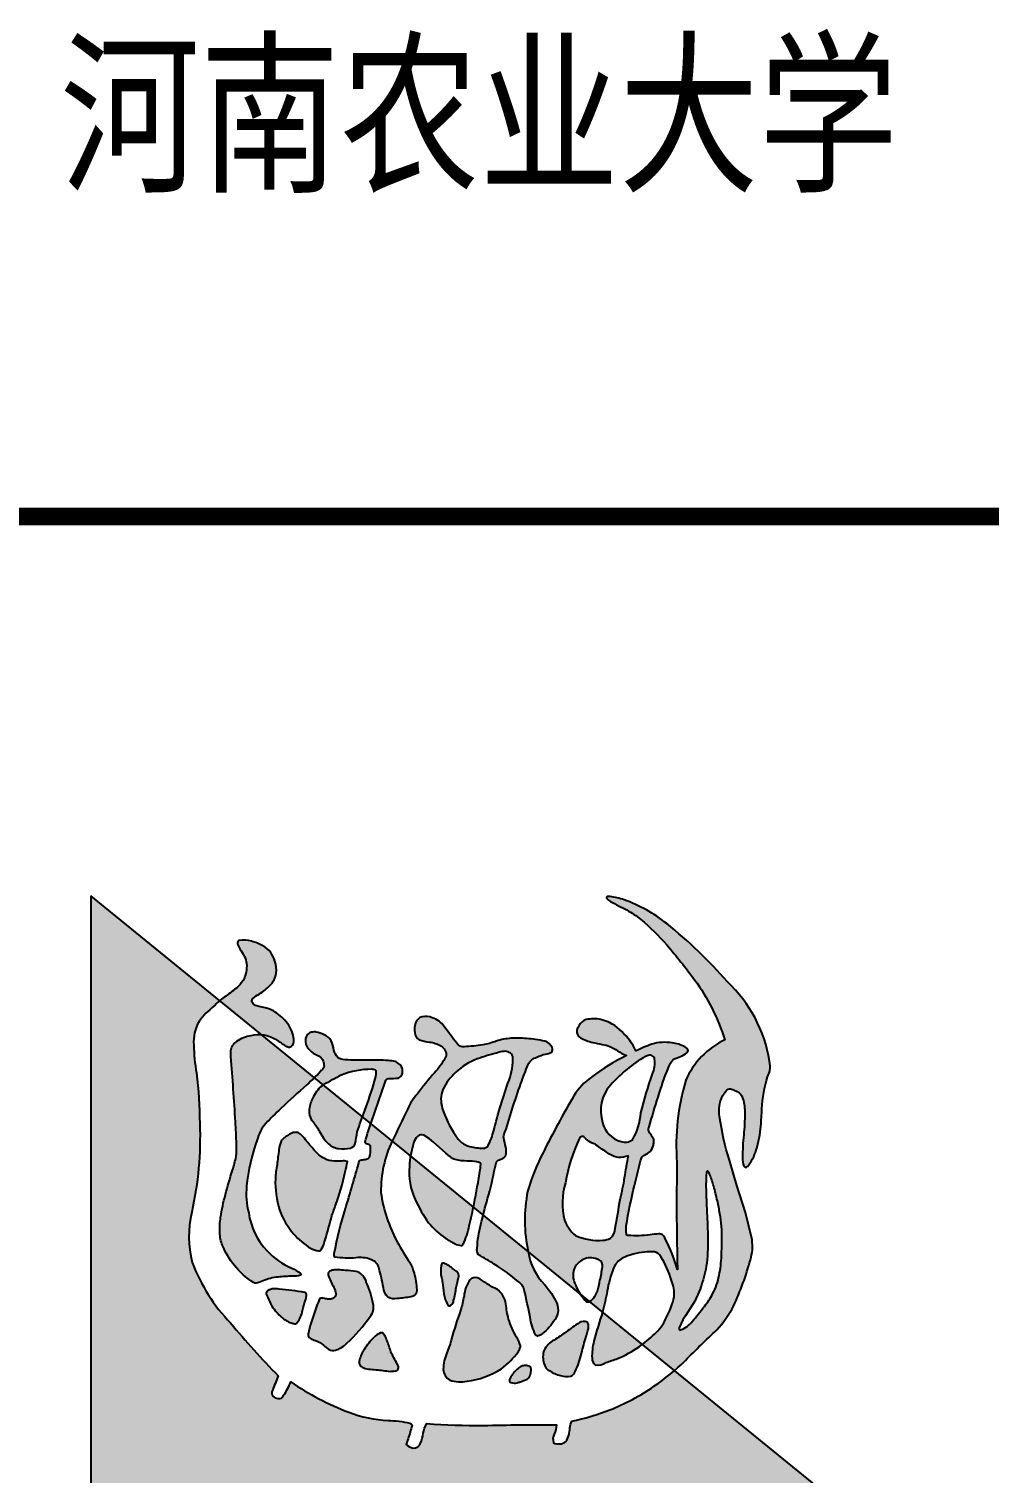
# Model space of a CAD drawing. Extents: x -336391 to 664021, y -458009 to -178412.
# Drawn here: x 33776 to 37042, y -422861 to -417951 of the extents above; entities that cross this region are included whole.
import ezdxf
from ezdxf.enums import TextEntityAlignment as Align

# ---------------------------------------------------------------- set-up
doc = ezdxf.new("R2010")
doc.units = 0
doc.header["$LTSCALE"] = 1000
doc.header["$MEASUREMENT"] = 0
doc.layers.get('0').update_dxf_attribs({"linetype": 'CONTINUOUS'})
doc.layers.add('A-墙线', color=7, linetype='CONTINUOUS')
doc.layers.add('图框', color=7, linetype='CONTINUOUS')
doc.styles.add('TKZ1_tjhts.shx', font='tjromant.shx', dxfattribs={"bigfont": 'tjhts.shx'})

# ---------------------------------------------------------------- blocks, each defined once
blk = doc.blocks.new('TJAD_TK_LOGO')
for points in [[(0.3088, 0.2387, -0.055111), (0.2978, 0.218, -0.399817), (0.2889, 0.2131, -0.15154), (0.2813, 0.2164, -0.301448), (0.2805, 0.2256, 0.010306), (0.2893, 0.248, -0.01851), (0.2158, 0.3296, -0.103184), (0.1567, 0.4231, -0.120959), (0.1559, 0.5005, 0.063512), (0.1683, 0.6375, 0.024265), (0.1633, 0.7157, -0.039016), (0.1589, 0.7586, -0.148803), (0.1672, 0.7952, -0.063522), (0.1899, 0.8185, -0.021561), (0.1991, 0.8269), (0, 0.9887), (0, 0.0136), (1.2, 0.0136), (0.9015, 0.2562, -0.02734), (0.8698, 0.2318, -0.056811), (0.8015, 0.1955, -0.043653), (0.7428, 0.1781, 0.070224), (0.7398, 0.1676, -0.155586), (0.7336, 0.1464, -0.268078), (0.7145, 0.1445, 0.046034), (0.7138, 0.1514, -0.10837), (0.7157, 0.158, 0.067272), (0.7193, 0.1723, 0.007869), (0.606, 0.1714, -0.018474), (0.519, 0.1742, 0.089356), (0.5135, 0.1595, -0.084297), (0.509, 0.1441, -0.378712), (0.4979, 0.1366, -0.129516), (0.4872, 0.1418, 0.010082), (0.4893, 0.1483, -0.06366), (0.4927, 0.1585, -0.047427), (0.496, 0.17, 0.412458), (0.4928, 0.175, 0.04646), (0.4591, 0.1791, -0.083304), (0.3984, 0.1918, -0.056916)], [(0.2775, 0.8514, 0.150805), (0.2864, 0.8696, 0.118181), (0.2844, 0.888, 0.061251), (0.2779, 0.9015, 0.110829), (0.2658, 0.9118, 0.065976), (0.2483, 0.9188, 0.129921), (0.2287, 0.9197, 0.40681), (0.2264, 0.9157, 0.07663), (0.2303, 0.907, -0.019502), (0.2369, 0.8958, -0.085799), (0.2406, 0.8843, -0.150999), (0.2351, 0.8585, -0.086307), (0.2248, 0.8465, -0.019332), (0.2062, 0.8326, 0.015742), (0.1991, 0.8269), (0.2636, 0.7745, -0.014783), (0.2672, 0.7742, -0.092021), (0.2852, 0.7675, -0.021612), (0.2992, 0.7583, 0.020501), (0.3016, 0.7569, -0.138406), (0.302, 0.7565, -0.004327), (0.3042, 0.7558, 0.041521), (0.3068, 0.7553, 0.017006), (0.3094, 0.7562, 0.175362), (0.3127, 0.7602, 0.115175), (0.3133, 0.7703, 0.133458), (0.3016, 0.7947, 0.090138), (0.282, 0.8113, 0.068529), (0.2674, 0.8165, -0.013934), (0.2566, 0.8189, -0.201719), (0.2496, 0.8239, -0.378426), (0.2504, 0.8307, -0.084166), (0.2598, 0.8373, 0.070184)], [(0.2636, 0.7745, 0.064867), (0.2476, 0.7736, 0.116531), (0.2256, 0.7646, 0.208218), (0.2161, 0.7503, 0.02194), (0.2164, 0.7413, -0.003556), (0.2234, 0.6402, -0.008585), (0.2249, 0.6059, -0.036626), (0.2244, 0.5869, -0.030322), (0.2188, 0.5654, 0.008639), (0.2079, 0.5277, 0.029199), (0.2005, 0.4927, 0.047639), (0.1991, 0.4689, 0.083135), (0.2032, 0.4501, 0.077424), (0.2218, 0.4185, 0.095524), (0.2514, 0.392, 0.133345), (0.2555, 0.391, 0.037671), (0.266, 0.3945, -0.074764), (0.2892, 0.4005, -0.017227), (0.3115, 0.4018, 0.103318), (0.3238, 0.4034, 0.529251), (0.3243, 0.406, 0.058891), (0.3103, 0.4144, -0.106556), (0.2722, 0.4408, -0.157893), (0.2439, 0.4997, -0.090292), (0.2406, 0.5406, -0.061166), (0.2567, 0.6121, -0.11155), (0.2702, 0.6374, -0.016825), (0.2934, 0.6606, -0.002917), (0.3335, 0.6973, 0.013927), (0.3452, 0.7082)], [(0.4736, 0.7314, 0.018572), (0.4732, 0.7314), (0.4732, 0.7318, 0.06936), (0.4703, 0.733, 0.047212), (0.46, 0.7347, 0.024282), (0.4431, 0.7352, -0.000753), (0.4115, 0.7353, -0.013374), (0.3921, 0.7358, -0.164458), (0.3817, 0.7396, -0.15617), (0.3755, 0.7508, 0.064833), (0.3714, 0.765, 0.17195), (0.3603, 0.7744, 0.077232), (0.3482, 0.7786, 0.099365), (0.3407, 0.7784, 0.128164), (0.3354, 0.7756, 0.199677), (0.3314, 0.766, 0.156287), (0.3348, 0.7545, 0.086381), (0.3434, 0.7463, 0.029794), (0.3514, 0.742, -0.218512), (0.3587, 0.7337, -0.050196), (0.3602, 0.726, -0.223734), (0.3564, 0.7197, -0.013892), (0.3452, 0.7082), (0.3589, 0.6971, -0.00619), (0.3868, 0.7123, -0.093205), (0.4339, 0.7212, -0.103421), (0.4394, 0.72, -0.384925), (0.4409, 0.717, -0.045853), (0.4384, 0.7029, -0.014561), (0.4233, 0.6576, 0.006316), (0.4195, 0.6478), (0.4323, 0.6374, -0.003465), (0.4348, 0.6445, -0.002724), (0.4557, 0.7043, -0.338072), (0.4611, 0.707, 0.005218), (0.4734, 0.7074, 0.309415), (0.4756, 0.7082, 0.132077), (0.4786, 0.7099, 0.147744), (0.4814, 0.7154, 0.135646), (0.4808, 0.7231, 0.18433)], [(0.7559, 0.3745, 0.010654), (0.7583, 0.3709, 0.091005), (0.7649, 0.363, 0.311976), (0.7704, 0.3627)]]:
    blk.add_hatch(color=256).paths.add_polyline_path(points)
h = blk.add_hatch(color=256)
h.paths.add_polyline_path([(0.9815, 0.6879, -0.266995), (0.9881, 0.6909, -0.078548), (0.9944, 0.6887, -0.061401), (1.0014, 0.6847, -0.140506), (1.0072, 0.6756, -0.075077), (1.01, 0.6533, -0.023792), (1.0084, 0.6201, 0.028581), (1.0066, 0.5847, 0.083513), (1.0086, 0.5717, 0.556873), (1.0142, 0.5709, 0.099876), (1.0276, 0.5963, 0.058859), (1.0349, 0.6333, 0.00868), (1.0364, 0.6602, -0.055868), (1.0453, 0.7097, 0.012909), (1.0489, 0.7191, 0.07627), (1.0482, 0.7339, 0.168287), (0.9831, 0.856, 0.045812), (0.8895, 0.9461, 0.082299), (0.8236, 0.9829, 0.045024), (0.8019, 0.9879, 0.184323), (0.7964, 0.9871, 0.401214), (0.7969, 0.9849, 0.073894), (0.8027, 0.9803, 0.009968), (0.8278, 0.9671, -0.045085), (0.8493, 0.9526, -0.042435), (0.8895, 0.9133, -0.014659), (0.9326, 0.8595, -0.075958), (0.9793, 0.7665, 0.183281), (0.9189, 0.7042, 0.093166), (0.9053, 0.5774, 0.002645), (0.9049, 0.5388), (0.9501, 0.5388, -0.021718), (0.9509, 0.5614, -0.060902), (0.9515, 0.5634, -0.750169), (0.9534, 0.5633, -0.062141), (0.956, 0.5585, -0.02804), (0.962, 0.5406, -0.001207), (0.9625, 0.5388), (0.9987, 0.5388), (0.9978, 0.5418), (0.9864, 0.5809, -0.042759), (0.9711, 0.6483, -0.166183), (0.9757, 0.68, -0.02967)])
h.paths.add_polyline_path([(0.9205, 0.7467, 0.337691), (0.9223, 0.7504, 0.234051), (0.9175, 0.7558, 0.085029), (0.898, 0.762, 0.109404), (0.8666, 0.76, 0.027051), (0.8419, 0.7495, 0.096966), (0.8201, 0.7794, 0.147389), (0.7879, 0.798, 0.110178), (0.7649, 0.7978, 0.193659), (0.7543, 0.7891, 0.105864), (0.7507, 0.7813, 0.322715), (0.7561, 0.77, 0.090222), (0.7753, 0.7627, 0.021428), (0.79, 0.7597, -0.062248), (0.8018, 0.7563, -0.0489), (0.8136, 0.7497, 0.061445), (0.8276, 0.7426, 0.045204), (0.7732, 0.709, 0.105153), (0.7461, 0.6801, 0.017534), (0.699, 0.5933, 0.04727), (0.6765, 0.5388), (0.7311, 0.5388, -0.016538), (0.7329, 0.5457, -0.06987), (0.7549, 0.6147, -0.55525), (0.7623, 0.616, 0.087068), (0.7725, 0.608, 0.000587), (0.779, 0.6054, 0.051645), (0.7807, 0.6041, 0.002312), (0.7982, 0.5921, 0.1078), (0.8147, 0.5849, 0.06971), (0.8302, 0.5876, -0.002349), (0.8243, 0.554, -0.014725), (0.8217, 0.5388), (0.8389, 0.5388, -0.003665), (0.8417, 0.5498, -0.003176), (0.8503, 0.5842, -0.214328), (0.8554, 0.5888, 0.079005), (0.8638, 0.5943, 0.136284), (0.8689, 0.6041, 0.042038), (0.8698, 0.6101, 0.121208), (0.8685, 0.6149, 0.033156), (0.8637, 0.6221, -0.089896), (0.8614, 0.627, -0.153361), (0.8622, 0.6323, -0.00558), (0.8761, 0.6782, -0.02004), (0.8922, 0.7241, -0.10938), (0.8997, 0.7368, 0.024126), (0.911, 0.7409, 0.094696)])
h.paths.add_polyline_path([(0.8709, 0.7365, -0.143663), (0.8674, 0.7141, 0.018808), (0.8493, 0.6538, -0.117601), (0.8367, 0.6124, -0.229986), (0.8191, 0.6095, -0.2857), (0.7904, 0.6393, -0.267121), (0.8025, 0.6968, -0.053371), (0.8316, 0.7238, -0.07094), (0.8606, 0.7426, -0.49062)], flags=16)
h = blk.add_hatch(color=256)
h.paths.add_polyline_path([(0.7123, 0.7547, 0.083086), (0.7078, 0.7611, 0.127732), (0.7011, 0.7644, 0.060999), (0.6727, 0.7685, 0.050289), (0.6488, 0.769, 0.061315), (0.6263, 0.7647, -0.058239), (0.6053, 0.759, -0.023274), (0.5769, 0.7559, -0.318074), (0.5654, 0.7615, -0.012807), (0.5459, 0.787, 0.176594), (0.5273, 0.8007, 0.141446), (0.5118, 0.8023, 0.254042), (0.5015, 0.7926, 0.094349), (0.5002, 0.7774, 0.272202), (0.5073, 0.7669, 0.06938), (0.523, 0.7632, -0.099001), (0.5405, 0.7575, -0.173209), (0.5486, 0.7467, -0.244282), (0.547, 0.7377, -0.042049), (0.5309, 0.7159, 0.019533), (0.5043, 0.6835, 0.074328), (0.4889, 0.6592, -0.003717), (0.4656, 0.6104), (0.4938, 0.5874, -0.03259), (0.4985, 0.6073, -0.114709), (0.5043, 0.6174), (0.5072, 0.6195), (0.5091, 0.6202), (0.5118, 0.6201), (0.5142, 0.6193), (0.5231, 0.6138), (0.5294, 0.6085), (0.5482, 0.5915), (0.5545, 0.5865), (0.5549, 0.5865, 0.137325), (0.5628, 0.5817, 0.052206), (0.5812, 0.5795, -0.039081), (0.5963, 0.5784, -0.061234), (0.5998, 0.5775, -0.389955), (0.6022, 0.5741, -0.015439), (0.6014, 0.5665, -0.009793), (0.5919, 0.5135, -0.001555), (0.5909, 0.5086), (0.6061, 0.4962, -0.005675), (0.6129, 0.5218, 0.021764), (0.6244, 0.5699, -0.037231), (0.6265, 0.5785, -0.166808), (0.6296, 0.5808, 0.014415), (0.6366, 0.5837, 0.232872), (0.6415, 0.5909, 0.087887), (0.641, 0.6009, 0.002273), (0.6378, 0.6149, -0.178357), (0.6381, 0.6188, -0.001216), (0.6509, 0.6596, -0.011476), (0.6643, 0.6991, -0.017032), (0.6756, 0.7288, -0.192629), (0.6888, 0.7399, -0.05264), (0.7021, 0.7447, 0.121865), (0.7115, 0.7475, 0.384919)])
h.paths.add_polyline_path([(0.5967, 0.7372, -0.021509), (0.6281, 0.7468, -0.053885), (0.6378, 0.7487, -0.363115), (0.652, 0.7407, -0.093078), (0.646, 0.7046, 0.023125), (0.6222, 0.6265, -0.067346), (0.6135, 0.6034, -0.278742), (0.6057, 0.5995, -0.067064), (0.5855, 0.6021, -0.223721), (0.5632, 0.6194, -0.070697), (0.543, 0.6609, -0.171192), (0.5437, 0.69, -0.090372), (0.5638, 0.7166, -0.097027)], flags=16)
h = blk.add_hatch(color=256)
h.paths.add_polyline_path([(0.4195, 0.6478), (0.3589, 0.6971, 0.122439), (0.3441, 0.6794, 0.077208), (0.3376, 0.6622, 0.221374), (0.3431, 0.6401, -0.044103), (0.3534, 0.6251, 0.092474), (0.3673, 0.6059, 0.149827), (0.383, 0.5987, 0.078107), (0.4006, 0.5996, 0.300992), (0.4085, 0.6066, 0.003448), (0.4116, 0.6244, -0.014936)])
h.paths.add_polyline_path([(0.4481, 0.5312, -0.118411), (0.4656, 0.6104), (0.4323, 0.6374, 0.013731), (0.4236, 0.6091, 0.354128), (0.4255, 0.6066, 0.149403), (0.4255, 0.6062, -0.033756), (0.429, 0.6051, -0.301225), (0.4322, 0.6016, -0.067966), (0.4306, 0.5853, -0.155357), (0.4255, 0.5826, -0.0383), (0.4175, 0.5813, 0.394404), (0.4141, 0.5771, -0.002997), (0.3933, 0.5061, 0.027314), (0.3759, 0.4366, 0.262389), (0.3769, 0.4312, 0.054171), (0.4093, 0.4301, -0.120269), (0.4322, 0.4278, -0.238212), (0.445, 0.4145, -0.030328), (0.4518, 0.3843, 0.177342), (0.4589, 0.3692, 0.189169), (0.4732, 0.3674, 0.024901), (0.4941, 0.3699, 0.43233), (0.5035, 0.3812, 0.054023), (0.4992, 0.4064, 0.072563), (0.4928, 0.4227, -0.024272), (0.4732, 0.4551, -0.09052)])
h.paths.add_polyline_path([(0.5909, 0.5086), (0.4938, 0.5874, 0.02545), (0.492, 0.5716, 0.128799), (0.5009, 0.5201, 0.044216), (0.5216, 0.4843, 0.076323), (0.548, 0.4604, 0.034366), (0.5624, 0.4519, 0.076032), (0.5722, 0.4489, 0.341488), (0.575, 0.4509, 0.069217), (0.5844, 0.4795, 0.009229)])
h.paths.add_polyline_path([(0.6061, 0.4962, 0.003269), (0.6024, 0.4814, 0.051211), (0.5967, 0.4451, 0.204101), (0.5987, 0.435, -0.011598), (0.6232, 0.4203, -0.044991), (0.6598, 0.3936, -0.200983), (0.6695, 0.3801, -0.006426), (0.6785, 0.3385, 0.079721), (0.6871, 0.3112, 0.326464), (0.6907, 0.3094, 0.087838), (0.6948, 0.3111, 0.087656), (0.7146, 0.3317, 0.286319), (0.7196, 0.3603, 0.076349), (0.7011, 0.3885, -0.160397), (0.6755, 0.4398), (0.6755, 0.4398)])
h.paths.add_polyline_path([(0.8517, 0.2966), (0.7903, 0.3465, 0.007087), (0.7769, 0.3013, 0.070922), (0.7741, 0.2754, 0.248353), (0.779, 0.265, 0.199635), (0.7954, 0.2684, -0.006886), (0.8134, 0.2746, 0.05678), (0.8467, 0.293, 0.006803)])
h = blk.add_hatch(color=256)
h.paths.add_polyline_path([(0.393, 0.5629, -0.011586), (0.3965, 0.5787, 0.253288), (0.3961, 0.5791, 0.095247), (0.3878, 0.5795, -0.0106), (0.3763, 0.5795, -0.133876), (0.3608, 0.5833, -0.082431), (0.3451, 0.5964, -0.01622), (0.3317, 0.6124, 0.042319), (0.324, 0.621, 0.140851), (0.3172, 0.6238, 0.145933), (0.3085, 0.6218, 0.038492), (0.302, 0.6178), (0.3016, 0.6178, 0.000616), (0.3, 0.6162, 0.032553), (0.2979, 0.6148, 0.095329), (0.2942, 0.6103, 0.096767), (0.2905, 0.5971, -0.001525), (0.2876, 0.5737, 0.034244), (0.285, 0.5522, 0.085899), (0.2916, 0.5041, 0.097395), (0.3137, 0.4669, 0.083463), (0.3395, 0.445, 0.098864), (0.3517, 0.4407, 0.30663), (0.3559, 0.443, 0.075685), (0.3606, 0.4535, 0.009946), (0.371, 0.4905, -0.023424), (0.3776, 0.5099, 0.034776)])
h.paths.add_polyline_path([(0.3331, 0.3723, 0.321528), (0.3303, 0.3767, 0.021484), (0.2909, 0.382, 0.022843), (0.2815, 0.3822, 0.102534), (0.2763, 0.381, 0.130045), (0.2718, 0.3783, 0.267367), (0.2712, 0.3737, -0.005872), (0.2757, 0.3643, 0.058515), (0.2798, 0.3554, 0.081344), (0.2949, 0.3383, 0.099387), (0.3095, 0.3298, 0.035917), (0.3152, 0.3284, 0.245908), (0.3185, 0.3297, 0.105203), (0.327, 0.3486, -0.034055), (0.3316, 0.3653, 0.056891)])
h.paths.add_polyline_path([(0.4315, 0.3396, 0.245812), (0.436, 0.3593, 0.065072), (0.4255, 0.3925, 0.134826), (0.4253, 0.3934, -0.114996), (0.4251, 0.3945, 0.061748), (0.4182, 0.4045, 0.16919), (0.4099, 0.4088, 0.009694), (0.3932, 0.4108, 0.017654), (0.3823, 0.4116, 0.044621), (0.3745, 0.4112, 0.15913), (0.3675, 0.4082, 0.263058), (0.3666, 0.4036, 0.037983), (0.3754, 0.3845, -0.091013), (0.3784, 0.3745, -0.183458), (0.3763, 0.3696, -0.186991), (0.3705, 0.3666, -0.076588), (0.3638, 0.3668, 0.012233), (0.357, 0.368, 0.175338), (0.3532, 0.367, 0.023216), (0.3404, 0.3302, 0.04069), (0.3358, 0.3123, 0.28537), (0.3389, 0.3059, 0.048651), (0.3472, 0.3023, -0.083296), (0.3595, 0.2951, 0.044689), (0.3674, 0.2887, 0.196761), (0.3781, 0.2876, 0.127879), (0.3954, 0.2982, 0.050671)])
h.paths.add_polyline_path([(0.4633, 0.2851, 0.013244), (0.4608, 0.2933, 0.042352), (0.4538, 0.3106, 0.086452), (0.451, 0.3142, 0.181931), (0.4475, 0.3144, 0.105167), (0.437, 0.3071, 0.063777), (0.4225, 0.2892, 0.079039), (0.415, 0.2726, 0.295118), (0.4173, 0.2626, 0.12746), (0.4262, 0.259, 0.051219), (0.4378, 0.2577, -0.006938), (0.4592, 0.2552, 0.101871), (0.4716, 0.2561, 0.282022), (0.4753, 0.2604, 0.127329), (0.4734, 0.2662), (0.4732, 0.2662, -0.004335)])
h.paths.add_polyline_path([(0.6577, 0.3076, -0.058552), (0.6453, 0.3355, -0.043685), (0.6412, 0.3591, 0.088622), (0.6365, 0.3722, 0.151789), (0.6215, 0.3846, -0.046532), (0.6062, 0.3942, 0.04555), (0.5995, 0.3981, 0.043142), (0.5967, 0.3991), (0.5966, 0.3994, 0.251715), (0.5858, 0.3963, 0.137334), (0.5764, 0.371, -0.022108), (0.5712, 0.349, 0.025269), (0.5573, 0.3052, -0.028381), (0.5499, 0.2836, 0.095667), (0.5444, 0.258, 0.266705), (0.5545, 0.2414, 0.133638), (0.5811, 0.2399, 0.117773), (0.6341, 0.259, 0.081266), (0.6603, 0.2854, 0.080524), (0.6632, 0.2917), (0.6632, 0.292), (0.6636, 0.2924), (0.6636, 0.2952), (0.6632, 0.2952, 0.059624)])
h.paths.add_polyline_path([(0.5675, 0.4064, 0.121011), (0.5636, 0.4099, 0.051248), (0.5498, 0.4198, 0.077555), (0.5447, 0.4219, 0.238499), (0.5422, 0.4212, 0.167798), (0.5412, 0.4181, 0.09655), (0.5414, 0.3999, -0.014406), (0.5433, 0.3923, -0.00033), (0.5454, 0.375, 0.1059), (0.5513, 0.3573, 0.313865), (0.5557, 0.3565, 0.231713), (0.5604, 0.3643, 0.026659), (0.5643, 0.3846, -0.007425), (0.5681, 0.3998, 0.16995)])
h.paths.add_polyline_path([(0.6788, 0.2495, 0.082015), (0.6802, 0.2581, 0.360369), (0.6746, 0.2636, 0.094324), (0.6683, 0.2635, 0.109868), (0.6658, 0.2629, -0.017853), (0.6636, 0.2619), (0.6632, 0.2619, 0.095638), (0.6515, 0.2506, 0.069381), (0.6467, 0.2423, 0.391778), (0.6489, 0.2376, 0.16265), (0.6584, 0.2374, 0.029698), (0.6632, 0.2387), (0.6636, 0.2387, 0.027865), (0.6738, 0.2427, 0.232972)])
h.paths.add_polyline_path([(0.7651, 0.3086, -0.00792), (0.7663, 0.3122, -0.04061), (0.7673, 0.3161, 0.057732), (0.7686, 0.323, 0.231089), (0.7664, 0.3309, 0.223752), (0.7548, 0.3302, 0.032861), (0.7336, 0.3152, -0.012035), (0.7156, 0.3033, 0.160241), (0.7001, 0.2874, 0.160304), (0.6998, 0.2673, 0.221951), (0.7087, 0.2557, 0.080228), (0.7255, 0.2484, 0.124433), (0.7414, 0.2473, 0.177577), (0.7482, 0.2548, 0.06059), (0.7578, 0.2826, -0.013372)])
h = blk.add_hatch(color=256)
h.paths.add_polyline_path([(0.9516, 0.4998, -0.00262), (0.9505, 0.5265, -0.01182), (0.9501, 0.5388), (0.9049, 0.5388, 0.006126), (0.9053, 0.4493, 0.002492), (0.906, 0.4122, 0.048247), (0.8873, 0.4597, 0.065909), (0.8831, 0.4654, 0.224936), (0.8775, 0.467, 0.038284), (0.8638, 0.4659, -0.06616), (0.83, 0.4648, -0.485088), (0.8272, 0.4672, -0.101913), (0.8282, 0.4872, -0.016956), (0.8389, 0.5388), (0.8217, 0.5388, -0.017973), (0.8174, 0.5204, -0.010562), (0.8098, 0.4759, -0.208845), (0.8025, 0.4605, -0.11949), (0.791, 0.4574, -0.131776), (0.7484, 0.4648, -0.127624), (0.7317, 0.4882, -0.118385), (0.7311, 0.5388), (0.6765, 0.5388, 0.005191), (0.6747, 0.5326, 0.105733), (0.6755, 0.4398), (0.7181, 0.4052), (0.7448, 0.4052, -0.078177), (0.7468, 0.4144, -0.129583), (0.7582, 0.4264, -0.224047), (0.779, 0.4292, -0.071036), (0.7797, 0.4292, 0.101063), (0.781, 0.4285, -0.019588), (0.7826, 0.4281, -0.023828), (0.7843, 0.4274, -0.322257), (0.7901, 0.4162, -0.013384), (0.7884, 0.4052), (0.8042, 0.4052, -0.014271), (0.8075, 0.414, -0.194353), (0.8209, 0.4295, -0.094044), (0.855, 0.4388, -0.035175), (0.8707, 0.4396, -0.177154), (0.8802, 0.4322, -0.054292), (0.8934, 0.4052), (0.9481, 0.4052, 0.016129), (0.9506, 0.4167, 0.043741), (0.9529, 0.4602, 0.012835)])
h.paths.add_polyline_path([(1.0212, 0.4578), (1.011, 0.5001), (0.9987, 0.5388), (0.9625, 0.5388, -0.013434), (0.9677, 0.518, -0.01242), (0.9716, 0.4981, -0.017255), (0.9742, 0.4791, -0.024091), (0.974, 0.4334, -0.03797), (0.9709, 0.4052), (1.0122, 0.4052, 0.01383), (1.0187, 0.4273, 0.116879)])
h.paths.add_polyline_path([(0.9667, 0.319, 0.068823), (0.9925, 0.3556, 0.031999), (1.0122, 0.4052), (0.9709, 0.4052, -0.002893), (0.9705, 0.403, -0.072675), (0.9603, 0.3746, -0.038888), (0.9477, 0.3552, -0.02059), (0.9288, 0.3321, -0.114728), (0.9232, 0.3261, -0.052839), (0.9136, 0.3198), (0.911, 0.3189), (0.9088, 0.319), (0.9087, 0.322), (0.9144, 0.3343), (0.9184, 0.3407), (0.9328, 0.3631), (0.9415, 0.3829), (0.9415, 0.384, 0.030329), (0.9481, 0.4052), (0.8934, 0.4052, -0.019139), (0.8966, 0.395, -0.131139), (0.901, 0.3705, -0.068706), (0.8883, 0.3366, -0.106182), (0.8705, 0.3122, -0.027075), (0.8517, 0.2966), (0.9015, 0.2562, 0.015633), (0.9183, 0.2717, -0.009266)])
h = blk.add_hatch(color=256)
h.paths.add_polyline_path([(0.7975, 0.3787, -0.041396), (0.8042, 0.4052), (0.7884, 0.4052, -0.011453), (0.7864, 0.3958, -0.01007), (0.7826, 0.3786, -0.034546), (0.7785, 0.3708, -0.087737), (0.7704, 0.3627), (0.7903, 0.3465), (0.7903, 0.3465, 0.020125)])
h.paths.add_polyline_path([(0.7448, 0.4052), (0.7181, 0.4052), (0.7559, 0.3745, -0.051476), (0.7466, 0.3933, -0.099669)])
blk.add_lwpolyline([(0, 0.9887), (0, 0.0136), (1.2, 0.0136)], close=True)
blk.add_lwpolyline([(1.0482, 0.7339, 0.168287), (0.9831, 0.856, 0.045812), (0.8895, 0.9461, 0.082299), (0.8236, 0.9829, 0.045024), (0.8019, 0.9879, 0.184323), (0.7964, 0.9871, 0.401214), (0.7969, 0.9849, 0.073894), (0.8027, 0.9803, 0.009968), (0.8278, 0.9671, -0.045085), (0.8493, 0.9526, -0.042435), (0.8895, 0.9133, -0.014659), (0.9326, 0.8595, -0.075958), (0.9793, 0.7665, 0.183281), (0.9189, 0.7042, 0.093166), (0.9053, 0.5774, 0.00877), (0.9053, 0.4493, 0.002492), (0.906, 0.4122, 0.048247), (0.8873, 0.4597, 0.065909), (0.8831, 0.4654, 0.224936), (0.8775, 0.467, 0.038284), (0.8638, 0.4659, -0.06616), (0.83, 0.4648, -0.485088), (0.8272, 0.4672, -0.101913), (0.8282, 0.4872, -0.020622), (0.8417, 0.5498, -0.003176), (0.8503, 0.5842, -0.214328), (0.8554, 0.5888, 0.079005), (0.8638, 0.5943, 0.136284), (0.8689, 0.6041, 0.042038), (0.8698, 0.6101, 0.13569), (0.8682, 0.6154, 0.030912), (0.8637, 0.6221, -0.089896), (0.8614, 0.627, -0.153361), (0.8622, 0.6323, -0.00558), (0.8761, 0.6782, -0.02004), (0.8922, 0.7241, -0.10938), (0.8997, 0.7368, 0.024126), (0.911, 0.7409, 0.094696), (0.9205, 0.7467, 0.397569), (0.9221, 0.751, 0.211166), (0.9175, 0.7558, 0.085029), (0.898, 0.762, 0.109404), (0.8666, 0.76, 0.027051), (0.8419, 0.7495, 0.096966), (0.8201, 0.7794, 0.147389), (0.7879, 0.798, 0.110178), (0.7649, 0.7978, 0.193659), (0.7543, 0.7891, 0.105864), (0.7507, 0.7813, 0.322715), (0.7561, 0.77, 0.090222), (0.7753, 0.7627, 0.021428), (0.79, 0.7597, -0.062248), (0.8018, 0.7563, -0.0489), (0.8136, 0.7497, 0.061445), (0.8276, 0.7426, 0.045204), (0.7732, 0.709, 0.105153), (0.7461, 0.6801, 0.017534), (0.699, 0.5933, 0.052474), (0.6747, 0.5326, 0.105733), (0.6755, 0.4398, 0.160397), (0.7011, 0.3885, -0.076349), (0.7196, 0.3603, -0.286319), (0.7146, 0.3317, -0.087656), (0.6948, 0.3111, -0.08033), (0.6911, 0.3095, -0.368951), (0.687, 0.3114, -0.079318), (0.6785, 0.3385, 0.006426), (0.6695, 0.3801, 0.200983), (0.6598, 0.3936, 0.044991), (0.6232, 0.4203, 0.011598), (0.5987, 0.435, -0.204101), (0.5967, 0.4451, -0.051211), (0.6024, 0.4814, -0.008944), (0.6129, 0.5218, 0.021764), (0.6244, 0.5699, -0.037231), (0.6265, 0.5785, -0.166808), (0.6296, 0.5808, 0.014415), (0.6366, 0.5837, 0.232872), (0.6415, 0.5909, 0.087887), (0.641, 0.6009, 0.002324), (0.6377, 0.6152, -0.163549), (0.6381, 0.6188, -0.001216), (0.6509, 0.6596, -0.011476), (0.6643, 0.6991, -0.017032), (0.6756, 0.7288, -0.192629), (0.6888, 0.7399, -0.05264), (0.7021, 0.7447, 0.121865), (0.7115, 0.7475, 0.384919), (0.7123, 0.7547, 0.083086), (0.7078, 0.7611, 0.127732), (0.7011, 0.7644, 0.060999), (0.6727, 0.7685, 0.050289), (0.6488, 0.769, 0.061315), (0.6263, 0.7647, -0.058239), (0.6053, 0.759, -0.023274), (0.5769, 0.7559, -0.318074), (0.5654, 0.7615, -0.012807), (0.5459, 0.787, 0.176594), (0.5273, 0.8007, 0.141446), (0.5118, 0.8023, 0.254042), (0.5015, 0.7926, 0.094349), (0.5002, 0.7774, 0.272202), (0.5073, 0.7669, 0.06938), (0.523, 0.7632, -0.099001), (0.5405, 0.7575, -0.176084), (0.5487, 0.7465, -0.238335), (0.547, 0.7377, -0.042049), (0.5309, 0.7159, 0.019533), (0.5043, 0.6835, 0.074328), (0.4889, 0.6592, -0.003717), (0.4656, 0.6104, 0.118412), (0.4481, 0.5312, 0.09052), (0.4732, 0.4551, 0.024272), (0.4928, 0.4227, -0.072563), (0.4992, 0.4064, -0.054023), (0.5035, 0.3812, -0.43233), (0.4941, 0.3699, -0.024901), (0.4732, 0.3674, -0.189169), (0.4589, 0.3692, -0.177342), (0.4518, 0.3843, 0.030328), (0.445, 0.4145, 0.238212), (0.4322, 0.4278, 0.120269), (0.4093, 0.4301, -0.054171), (0.3769, 0.4312, -0.262389), (0.3759, 0.4366, -0.027314), (0.3933, 0.5061, 0.002997), (0.4141, 0.5771, -0.42145), (0.4179, 0.5814, 0.036527), (0.4255, 0.5826, 0.155357), (0.4306, 0.5853, 0.067966), (0.4322, 0.6016, 0.301225), (0.429, 0.6051, 0.033756), (0.4255, 0.6062, -0.149403), (0.4255, 0.6066, -0.354128), (0.4236, 0.6091, -0.017197), (0.4348, 0.6445, -0.010154), (0.4348, 0.6445, -0.002724), (0.4557, 0.7043, -0.338072), (0.4611, 0.707, 0.005218), (0.4734, 0.7074, 0.309415), (0.4756, 0.7082, 0.132077), (0.4786, 0.7099, 0.147744), (0.4814, 0.7154, 0.135646), (0.4808, 0.7231, 0.18433), (0.4736, 0.7314, 0.018572), (0.4732, 0.7314), (0.4732, 0.7318, 0.071117), (0.4702, 0.733, 0.046841), (0.46, 0.7347, 0.024282), (0.4431, 0.7352, -0.000753), (0.4115, 0.7353, -0.013374), (0.3921, 0.7358, -0.164458), (0.3817, 0.7396, -0.15617), (0.3755, 0.7508, 0.064833), (0.3714, 0.765, 0.17195), (0.3603, 0.7744, 0.077232), (0.3482, 0.7786, 0.099365), (0.3407, 0.7784, 0.128164), (0.3354, 0.7756, 0.199677), (0.3314, 0.766, 0.156287), (0.3348, 0.7545, 0.086381), (0.3434, 0.7463, 0.029794), (0.3514, 0.742, -0.218512), (0.3587, 0.7337, -0.050196), (0.3602, 0.726, -0.223734), (0.3564, 0.7197, -0.027824), (0.3335, 0.6973, 0.002917), (0.2934, 0.6606, 0.016825), (0.2702, 0.6374, 0.11155), (0.2567, 0.6121, 0.061166), (0.2406, 0.5406, 0.090292), (0.2439, 0.4997, 0.157893), (0.2722, 0.4408, 0.106556), (0.3103, 0.4144, -0.057352), (0.324, 0.4062, -0.620281), (0.3238, 0.4034, -0.103318), (0.3115, 0.4018, 0.017227), (0.2892, 0.4005, 0.074764), (0.266, 0.3945, -0.037671), (0.2555, 0.391, -0.146442), (0.2511, 0.3922, -0.094541), (0.2218, 0.4185, -0.075684), (0.2035, 0.4493, -0.086697), (0.1991, 0.4689, -0.047639), (0.2005, 0.4927, -0.029199), (0.2079, 0.5277, -0.008639), (0.2188, 0.5654, 0.030322), (0.2244, 0.5869, 0.036626), (0.2249, 0.6059, 0.008585), (0.2234, 0.6402, 0.003541), (0.2164, 0.7409, -0.022961), (0.2161, 0.7503, -0.208218), (0.2256, 0.7646, -0.116531), (0.2476, 0.7736, -0.079727), (0.2672, 0.7742, -0.092021), (0.2852, 0.7675, -0.021612), (0.2992, 0.7583, 0.020501), (0.3016, 0.7569, -0.138406), (0.302, 0.7565, -0.004327), (0.3042, 0.7558, 0.041521), (0.3068, 0.7553, 0.017006), (0.3094, 0.7562, 0.218913), (0.313, 0.7614, 0.100805), (0.3133, 0.7703, 0.133458), (0.3016, 0.7947, 0.090138), (0.282, 0.8113, 0.068529), (0.2674, 0.8165, -0.013934), (0.2566, 0.8189, -0.201719), (0.2496, 0.8239, -0.33618), (0.2499, 0.8301, -0.089843), (0.2598, 0.8373, 0.067656), (0.2769, 0.8508, 0.15691), (0.2864, 0.8696, 0.118181), (0.2844, 0.888, 0.061251), (0.2779, 0.9015, 0.110829), (0.2658, 0.9118, 0.065976), (0.2483, 0.9188, 0.126476), (0.2292, 0.9198, 0.453262), (0.2264, 0.9157, 0.07663), (0.2303, 0.907, -0.019502), (0.2369, 0.8958, -0.085799), (0.2406, 0.8843, -0.150999), (0.2351, 0.8585, -0.086307), (0.2248, 0.8465, -0.019332), (0.2062, 0.8326, 0.037315), (0.1899, 0.8185, 0.063522), (0.1672, 0.7952, 0.148803), (0.1589, 0.7586, 0.039016), (0.1633, 0.7157, -0.024265), (0.1683, 0.6375, -0.063512), (0.1559, 0.5005, 0.120959), (0.1567, 0.4231, 0.103184), (0.2158, 0.3296, 0.01851), (0.2893, 0.248, -0.010306), (0.2805, 0.2256, 0.301448), (0.2813, 0.2164, 0.15154), (0.2889, 0.2131, 0.399817), (0.2978, 0.218, 0.055111), (0.3088, 0.2387, 0.056916), (0.3984, 0.1918, 0.083304), (0.4591, 0.1791, -0.046418), (0.4928, 0.175, -0.509372), (0.4955, 0.1688, 0.042269), (0.4927, 0.1585, 0.06366), (0.4893, 0.1483, -0.010082), (0.4872, 0.1418, 0.129516), (0.4979, 0.1366, 0.378712), (0.509, 0.1441, 0.084297), (0.5135, 0.1595, -0.089356), (0.519, 0.1742, 0.018474), (0.606, 0.1714, -0.007869), (0.7193, 0.1723, -0.067272), (0.7157, 0.158, 0.10837), (0.7138, 0.1514, -0.046034), (0.7145, 0.1445, 0.268078), (0.7336, 0.1464, 0.155586), (0.7398, 0.1676, -0.070224), (0.7428, 0.1781, 0.043653), (0.8015, 0.1955, 0.056811), (0.8698, 0.2318, 0.042991), (0.9183, 0.2717, -0.009266), (0.9667, 0.319, 0.068823), (0.9925, 0.3556, 0.045849), (1.0187, 0.4273, 0.116879), (1.0212, 0.4578), (1.011, 0.5001), (0.9978, 0.5418), (0.9864, 0.5809, -0.042759), (0.9711, 0.6483, -0.166183), (0.9757, 0.68, -0.02967), (0.9815, 0.6879, -0.266995), (0.9881, 0.6909, -0.078548), (0.9944, 0.6887, -0.061401), (1.0014, 0.6847, -0.140506), (1.0072, 0.6756, -0.075077), (1.01, 0.6533, -0.023792), (1.0084, 0.6201, 0.028581), (1.0066, 0.5847, 0.083513), (1.0086, 0.5717, 0.561681), (1.0142, 0.5709, 0.099708), (1.0276, 0.5963, 0.059415), (1.0349, 0.6336, 0.008566), (1.0364, 0.6602, -0.055868), (1.0453, 0.7097, 0.012909), (1.0489, 0.7191, 0.07627)], format="xyb", close=True)
for points in [[(0.6281, 0.7468, 0.021509), (0.5967, 0.7372, 0.097027), (0.5638, 0.7166, 0.090372), (0.5437, 0.69, 0.169889), (0.5429, 0.6611, 0.071038), (0.5632, 0.6194, 0.223721), (0.5855, 0.6021, 0.067064), (0.6057, 0.5995, 0.278742), (0.6135, 0.6034, 0.067346), (0.6222, 0.6265, -0.023125), (0.646, 0.7046, 0.093078), (0.652, 0.7407, 0.363115), (0.6378, 0.7487, 0.053885), (0.6281, 0.7468, 6.810958)], [(0.8606, 0.7426, 0.07094), (0.8316, 0.7238, 0.053371), (0.8025, 0.6968, 0.267121), (0.7904, 0.6393, 0.2857), (0.8191, 0.6095, 0.229986), (0.8367, 0.6124, 0.117601), (0.8493, 0.6538, -0.018808), (0.8674, 0.7141, 0.14456), (0.8708, 0.7367, 0.484806), (0.8606, 0.7426, 5.237074)], [(0.4339, 0.7212, 0.093231), (0.3868, 0.7123, 0.00619), (0.3589, 0.6971, 0.122439), (0.3441, 0.6794, 0.077208), (0.3376, 0.6622, 0.223971), (0.3433, 0.6399, -0.043458), (0.3534, 0.6251, 0.092474), (0.3673, 0.6059, 0.149827), (0.383, 0.5987, 0.078107), (0.4006, 0.5996, 0.300992), (0.4085, 0.6066, 0.003448), (0.4116, 0.6244, -0.021253), (0.4233, 0.6576, 0.014561), (0.4384, 0.7029, 0.045853), (0.4409, 0.717, 0.360509), (0.4396, 0.7199, 0.107188), (0.4339, 0.7212, -16745.559379)], [(0.3961, 0.5791, 0.094892), (0.3878, 0.5795, -0.0106), (0.3763, 0.5795, -0.133876), (0.3608, 0.5833, -0.082431), (0.3451, 0.5964, -0.01622), (0.3317, 0.6124, 0.042319), (0.324, 0.621, 0.140851), (0.3172, 0.6238, 0.145933), (0.3085, 0.6218, 0.038492), (0.302, 0.6178), (0.3016, 0.6178, 0.000616), (0.3, 0.6162, 0.031804), (0.298, 0.6148, 0.096292), (0.2942, 0.6103, 0.096767), (0.2905, 0.5971, -0.001525), (0.2876, 0.5737, 0.034244), (0.285, 0.5522, 0.085899), (0.2916, 0.5041, 0.097395), (0.3137, 0.4669, 0.083463), (0.3395, 0.445, 0.098864), (0.3517, 0.4407, 0.30663), (0.3559, 0.443, 0.075685), (0.3606, 0.4535, 0.009946), (0.371, 0.4905, -0.023424), (0.3776, 0.5099, 0.034776), (0.393, 0.5629, -0.011586), (0.3965, 0.5787, 0.266953), (0.3961, 0.5791, -9.367818)], [(0.5963, 0.5784, 0.039081), (0.5812, 0.5795, -0.052206), (0.5628, 0.5817, -0.137325), (0.5549, 0.5865), (0.5545, 0.5865), (0.5482, 0.5915), (0.5294, 0.6085), (0.5231, 0.6138), (0.5142, 0.6193), (0.5118, 0.6201), (0.5091, 0.6202), (0.5072, 0.6195), (0.5043, 0.6174, 0.11368), (0.4985, 0.6074, 0.058255), (0.492, 0.5716, 0.128799), (0.5009, 0.5201, 0.044216), (0.5216, 0.4843, 0.076323), (0.548, 0.4604, 0.034366), (0.5624, 0.4519, 0.072238), (0.5717, 0.449, 0.392565), (0.575, 0.4509, 0.069217), (0.5844, 0.4795, 0.010784), (0.5919, 0.5135, 0.009793), (0.6014, 0.5665, 0.015439), (0.6022, 0.5741, 0.389955), (0.5998, 0.5775, 0.061234), (0.5963, 0.5784, -16.613237)], [(0.8302, 0.5876, -0.06971), (0.8147, 0.5849, -0.1078), (0.7982, 0.5921, -0.002312), (0.7807, 0.6041, -0.051645), (0.779, 0.6054, -0.000587), (0.7725, 0.608, -0.087068), (0.7623, 0.616, 0.55525), (0.7549, 0.6147, 0.06987), (0.7329, 0.5457, 0.135187), (0.7317, 0.4882, 0.127624), (0.7484, 0.4648, 0.131776), (0.791, 0.4574, 0.11949), (0.8025, 0.4605, 0.208845), (0.8098, 0.4759, 0.010562), (0.8174, 0.5204, 0.032706), (0.8243, 0.554, 0.002349), (0.8302, 0.5876, 0.084937)], [(0.9509, 0.5614, 0.033546), (0.9505, 0.5265, 0.00262), (0.9516, 0.4998, -0.012835), (0.9529, 0.4602, -0.043741), (0.9506, 0.4167, -0.046481), (0.9415, 0.384), (0.9415, 0.3829), (0.9328, 0.3631), (0.9184, 0.3407), (0.9144, 0.3343), (0.9087, 0.322), (0.9088, 0.3196), (0.9094, 0.3189), (0.911, 0.3189), (0.9136, 0.3198, 0.052839), (0.9232, 0.3261, 0.114728), (0.9288, 0.3321, 0.02059), (0.9477, 0.3552, 0.038888), (0.9603, 0.3746, 0.072675), (0.9705, 0.403, 0.040867), (0.974, 0.4334, 0.024091), (0.9742, 0.4791, 0.017255), (0.9716, 0.4981, 0.01242), (0.9677, 0.518, 0.014641), (0.962, 0.5406, 0.02804), (0.956, 0.5585, 0.062141), (0.9534, 0.5633, 0.750169), (0.9515, 0.5634, 0.060902), (0.9509, 0.5614, -13.357546)], [(0.779, 0.4292, 0.224008), (0.7582, 0.4264, 0.129583), (0.7468, 0.4144, 0.179243), (0.7466, 0.3933, 0.062164), (0.7583, 0.3709, 0.091005), (0.7649, 0.363, 0.312007), (0.7704, 0.3627, 0.087732), (0.7785, 0.3708, 0.034546), (0.7826, 0.3786, 0.01007), (0.7864, 0.3958, 0.02484), (0.7901, 0.4162, 0.322257), (0.7843, 0.4274, 0.023828), (0.7826, 0.4281, 0.019588), (0.781, 0.4285, -0.101063), (0.7797, 0.4292, 0.071042), (0.779, 0.4292, 42.184609)], [(0.8075, 0.414, 0.0557), (0.7975, 0.3787, -0.020125), (0.7903, 0.3465, 0.007087), (0.7769, 0.3013, 0.070922), (0.7741, 0.2754, 0.248353), (0.779, 0.265, 0.199635), (0.7954, 0.2684, -0.006886), (0.8134, 0.2746, 0.05678), (0.8467, 0.293, 0.033884), (0.8705, 0.3122, 0.106182), (0.8883, 0.3366, 0.068706), (0.901, 0.3705, 0.131139), (0.8966, 0.395, 0.073508), (0.8802, 0.4322, 0.177154), (0.8707, 0.4396, 0.035175), (0.855, 0.4388, 0.094044), (0.8209, 0.4295, 0.194353), (0.8075, 0.414, 1.395504)], [(0.3745, 0.4112, 0.15913), (0.3675, 0.4082, 0.288408), (0.3667, 0.4032, 0.037176), (0.3754, 0.3845, -0.091013), (0.3784, 0.3745, -0.183458), (0.3763, 0.3696, -0.186991), (0.3705, 0.3666, -0.073503), (0.3641, 0.3668, 0.012051), (0.3574, 0.3679, 0.191959), (0.3532, 0.367, 0.023216), (0.3404, 0.3302, 0.04069), (0.3358, 0.3123, 0.28537), (0.3389, 0.3059, 0.048651), (0.3472, 0.3023, -0.083296), (0.3595, 0.2951, 0.044689), (0.3674, 0.2887, 0.196761), (0.3781, 0.2876, 0.127879), (0.3954, 0.2982, 0.050671), (0.4315, 0.3396, 0.245812), (0.436, 0.3593, 0.065072), (0.4255, 0.3925, 0.14855), (0.4253, 0.3935, -0.105311), (0.4251, 0.3945, 0.061748), (0.4182, 0.4045, 0.172152), (0.4097, 0.4088, 0.009599), (0.3932, 0.4108, 0.017654), (0.3823, 0.4116, 0.044621), (0.3745, 0.4112, 14.039162)], [(0.5636, 0.4099, 0.051248), (0.5498, 0.4198, 0.074352), (0.545, 0.4219, 0.258738), (0.5422, 0.4212, 0.167798), (0.5412, 0.4181, 0.09655), (0.5414, 0.3999, -0.014406), (0.5433, 0.3923, -0.00033), (0.5454, 0.375, 0.1059), (0.5513, 0.3573, 0.313865), (0.5557, 0.3565, 0.231713), (0.5604, 0.3643, 0.026659), (0.5643, 0.3846, -0.007268), (0.568, 0.3995, 0.17843), (0.5675, 0.4064, 0.121011), (0.5636, 0.4099, -4.005973)], [(0.3303, 0.3767, 0.021484), (0.2909, 0.382, 0.022843), (0.2815, 0.3822, 0.102534), (0.2763, 0.381, 0.130045), (0.2718, 0.3783, 0.297474), (0.2714, 0.3732, -0.00558), (0.2757, 0.3643, 0.058515), (0.2798, 0.3554, 0.081344), (0.2949, 0.3383, 0.099387), (0.3095, 0.3298, 0.035917), (0.3152, 0.3284, 0.291616), (0.3189, 0.3302, 0.101893), (0.327, 0.3486, -0.0334), (0.3315, 0.3649, 0.055709), (0.333, 0.3718, 0.351699), (0.3303, 0.3767, 0.192035)], [(0.5995, 0.3981, 0.043142), (0.5967, 0.3991), (0.5966, 0.3994, 0.251715), (0.5858, 0.3963, 0.137334), (0.5764, 0.371, -0.022108), (0.5712, 0.349, 0.025269), (0.5573, 0.3052, -0.028381), (0.5499, 0.2836, 0.095667), (0.5444, 0.258, 0.266705), (0.5545, 0.2414, 0.133638), (0.5811, 0.2399, 0.117773), (0.6341, 0.259, 0.081266), (0.6603, 0.2854, 0.080524), (0.6632, 0.2917), (0.6632, 0.292), (0.6636, 0.2924), (0.6636, 0.2952), (0.6632, 0.2952, 0.059624), (0.6577, 0.3076, -0.058552), (0.6453, 0.3355, -0.043685), (0.6412, 0.3591, 0.088622), (0.6365, 0.3722, 0.151789), (0.6215, 0.3846, -0.046532), (0.6062, 0.3942, 0.04555), (0.5995, 0.3981, -0.637022)], [(0.4475, 0.3144, 0.105167), (0.437, 0.3071, 0.063777), (0.4225, 0.2892, 0.079039), (0.415, 0.2726, 0.295118), (0.4173, 0.2626, 0.12746), (0.4262, 0.259, 0.051219), (0.4378, 0.2577, -0.006938), (0.4592, 0.2552, 0.096731), (0.471, 0.2559, 0.313514), (0.4753, 0.2604, 0.118262), (0.4736, 0.2658), (0.4736, 0.2661), (0.4732, 0.2662, -0.004335), (0.4633, 0.2851, 0.013244), (0.4608, 0.2933, 0.040921), (0.4541, 0.31, 0.09847), (0.451, 0.3142, 0.181931), (0.4475, 0.3144, 6.785247)], [(0.7548, 0.3302, 0.032861), (0.7336, 0.3152, -0.012035), (0.7156, 0.3033, 0.160241), (0.7001, 0.2874, 0.160304), (0.6998, 0.2673, 0.221951), (0.7087, 0.2557, 0.080228), (0.7255, 0.2484, 0.124433), (0.7414, 0.2473, 0.177577), (0.7482, 0.2548, 0.06059), (0.7578, 0.2826, -0.013372), (0.7651, 0.3086, -0.00792), (0.7663, 0.3122, -0.04061), (0.7673, 0.3161, 0.057732), (0.7686, 0.323, 0.231089), (0.7664, 0.3309, 0.223752), (0.7548, 0.3302, 2.735032)], [(0.6632, 0.2619, 0.095638), (0.6515, 0.2506, 0.069381), (0.6467, 0.2423, 0.391778), (0.6489, 0.2376, 0.16265), (0.6584, 0.2374, 0.029698), (0.6632, 0.2387), (0.6636, 0.2387, 0.027865), (0.6738, 0.2427, 0.232972), (0.6788, 0.2495, 0.082015), (0.6802, 0.2581, 0.360369), (0.6746, 0.2636, 0.094324), (0.6683, 0.2635, 0.122116), (0.6655, 0.2628, -0.015671), (0.6636, 0.2619), (0.6632, 0.2619)]]:
    blk.add_lwpolyline(points, format="xyb")
blk = doc.blocks.new('tk2')
at = {"layer": '图框', "const_width": 60}
blk.add_lwpolyline([(109900, 38400), (117900, 38400)], dxfattribs=at)
at = {"color": 1, "xscale": 2202.171320475987, "yscale": 2202.171320475958, "zscale": 2202.171320475958}
blk.add_blockref('TJAD_TK_LOGO', (112578.7, 34932.6), dxfattribs=at)
at = {"layer": '图框', "style": 'TKZ1_tjhts.shx'}
blk.add_text('河南农业大学', height=500, dxfattribs=at).set_placement((113900, 39750), align=Align.MIDDLE_CENTER)

msp = doc.modelspace()

# ---------------------------------------------------------------- block references
at = {"layer": 'A-墙线'}
msp.add_blockref('tk2', (-78592.5, -458008.9), dxfattribs=at)

doc.saveas('drawing.dxf')
